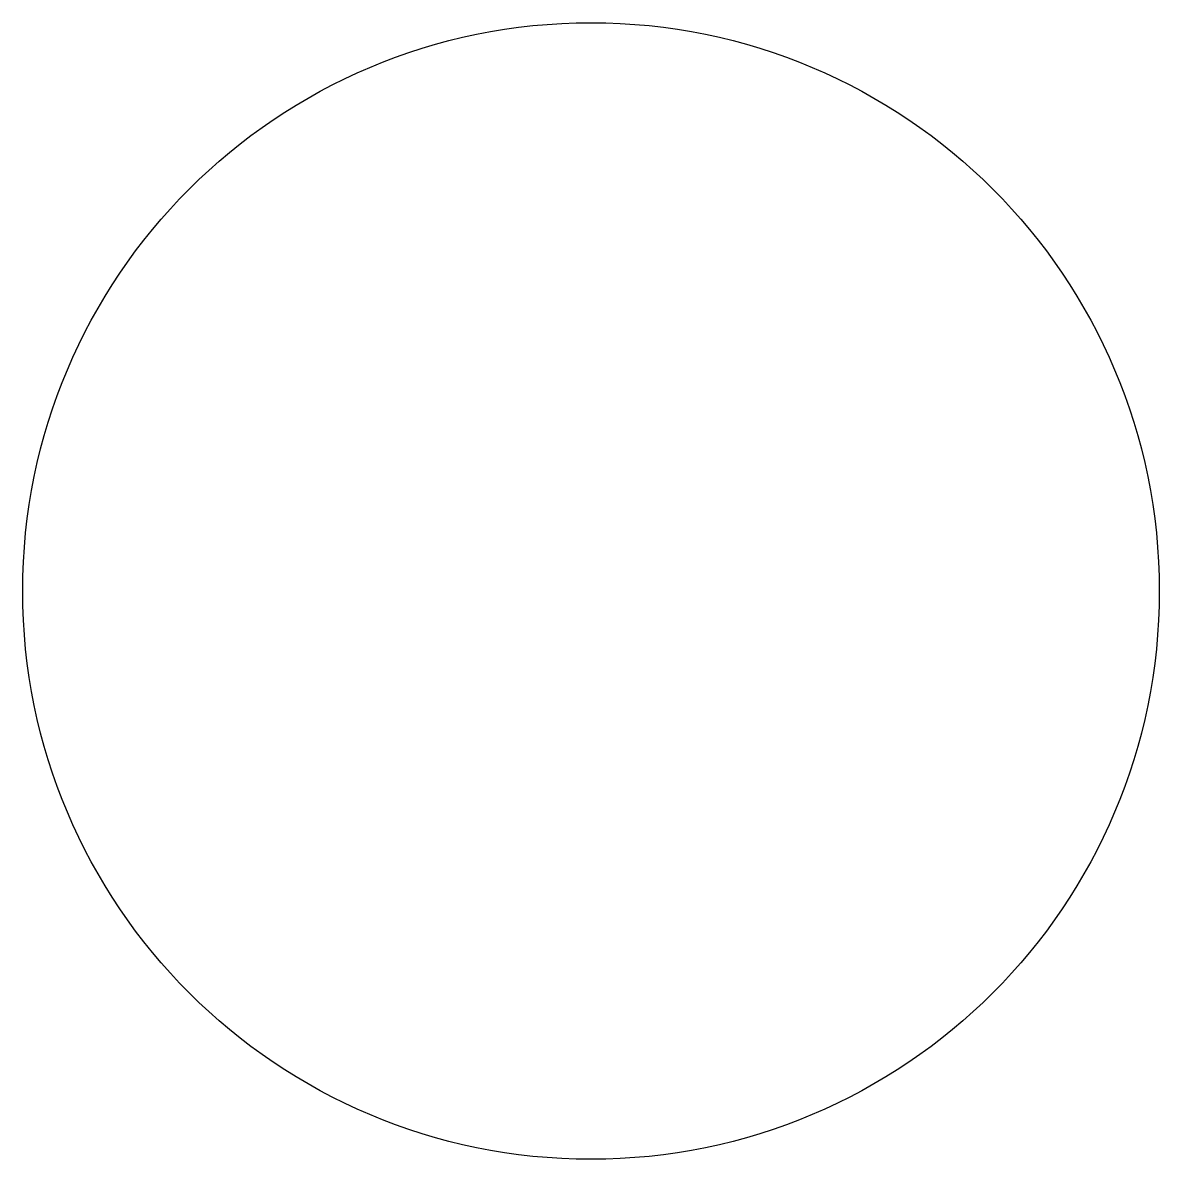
# Model space of a CAD drawing. Extents: x 104.48 to 105.48, y 161.88 to 162.88.
import ezdxf

# ---------------------------------------------------------------- set-up
doc = ezdxf.new("R2010")
doc.units = 0
doc.header["$MEASUREMENT"] = 0
doc.layers.add('DIM', color=2, linetype='CONTINUOUS')

msp = doc.modelspace()

# ---------------------------------------------------------------- linework, layer by layer
at = {"layer": 'DIM'}
msp.add_circle((104.9788844330824, 162.3848476816361), 0.5, dxfattribs=at)

doc.saveas('drawing.dxf')
